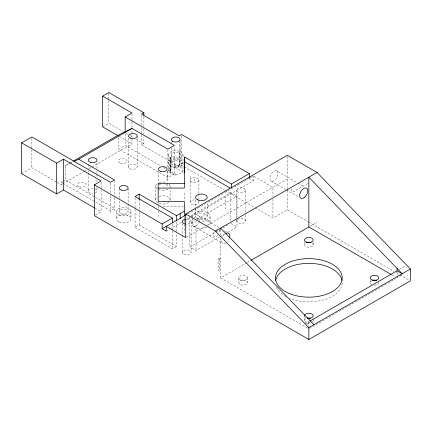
<?xml version="1.0" encoding="UTF-8"?>
<svg xmlns="http://www.w3.org/2000/svg" width="432" height="432" viewBox="0 0 432 432"><rect width="100%" height="100%" fill="white"/><g stroke="black" fill="none" stroke-linecap="round" stroke-linejoin="round"><path stroke-width="0.32" stroke-dasharray="2.16 1.62" d="M190.21 180.063L190.355 179.41A4.352 2.511 0 0 1 197.635 178.286A4.352 2.511 0 0 1 195.685 182.488L194.562 182.574A4.352 2.511 0 0 1 190.21 180.063L190.21 202.435M21.6 173.653L31.86 167.729L56.597 182.012M102.643 126.862L108.799 123.309L123.179 131.614M62.937 183.303L110.441 210.73L114.545 208.359L65.302 179.933L65.302 165.715L68.78 163.706M69.363 163.372L72.841 161.363M62.359 184L61.198 184.669L61.198 182.299L62.737 181.413M63.25 181.116L65.302 179.933M118.649 137.5L118.649 149.132L125.156 145.373L160.45 165.753M62.937 183.665L83.824 171.607M84.407 171.272L86.146 170.267M89.046 168.588L91.368 167.249M91.951 166.914L131.981 143.802L131.981 129.74M141.572 134.86L141.572 144.904L143.888 143.57L143.888 136.874M167.972 170.095L169.706 171.094L169.706 158.036L170.375 157.648L170.375 173.075M169.706 158.036L170.305 158.382L170.975 157.993L170.975 173.421M169.706 166.358L170.375 165.969M170.305 166.703L170.975 166.315M174.906 162.659L174.906 167.4L184.642 161.779M169.706 171.094L170.375 170.705L170.975 171.056L170.305 171.439L174.398 173.804L174.398 146.696M95.477 215.001L101.126 211.734L101.126 190.312M141.572 144.904L179.226 166.644L181.543 165.31L224.618 190.177M174.398 173.804L167.886 177.563L118.649 149.132M135.059 209.234L135.059 227.313L139.163 224.942L176.477 246.488L176.477 233.123M187.785 213.926L205.799 203.526M208.121 202.187L253.444 176.024L272.938 187.272L272.938 196.646M190.993 215.627L230.855 192.591L237.006 196.139L237.006 218.9M166.244 231.104L169.16 229.419M169.738 229.084L181.391 222.361M184.302 220.676L190.139 217.307M190.723 216.972L253.444 180.76L253.444 176.024M197.143 219.175L237.006 196.139M186.316 237.281L206.663 225.536M207.247 225.202L287.296 178.983M135.059 227.313L172.373 248.854L176.477 246.488M219.672 236.952L195.988 250.646L189.837 247.093L215.255 232.4M215.833 232.065L220.455 229.397M222.766 228.064L228.544 224.721M307.816 183.514L293.355 191.824A4.352 2.511 -60 0 1 291.784 187.704M220.25 236.617L224.872 233.95M227.761 232.281L237.006 226.935L237.006 219.569M254.891 207.657L272.938 218.074L287.296 209.779L307.719 221.573M218.565 258.838L219.591 258.25L220.617 258.838L219.591 259.432L218.565 258.838L218.565 270.783L219.591 271.377L220.617 270.783M220.617 238.151L220.617 277.895L246.91 262.715M247.493 262.375L250.414 260.69M309.933 226.325L317.045 222.221M304.852 324.022L308.842 321.721L309.868 322.315L305.878 324.616M399.254 269.519L405.27 266.047M309.425 328.493L395.896 278.57M401.441 275.368L397.062 277.895L397.062 275.956M65.302 165.715L69.374 163.744M69.957 163.458L72.868 162.049M162.875 206.329L183.632 206.329M179.393 151.254L177.644 150.838A7.252 4.19 0 0 0 170.014 152.334A7.252 4.19 0 0 0 169.484 156.978L172.141 158.512A7.252 4.19 0 0 0 182.05 156.978A7.252 4.19 0 0 0 179.393 151.254L179.393 166.682A7.252 4.19 0 0 1 182.05 172.406A7.252 4.19 0 0 1 172.141 173.939L169.484 172.406A7.252 4.19 0 0 1 170.014 167.762A7.252 4.19 0 0 1 177.644 166.266L179.393 166.682M276.863 170.996A5.805 3.348 -60 0 1 275.022 179.987A5.805 3.348 -60 0 1 270 177.082A5.805 3.348 -60 0 1 276.863 170.996L297.281 182.785M297.864 183.119L304.279 186.824M271.058 181.046L285.644 189.464M286.227 189.805L298.474 196.873M249.313 178.373L253.444 180.76M308.302 221.908L394.065 271.42M396.398 272.77L399.314 274.455M399.897 274.79L409.234 280.179M391.808 274.855L395.312 276.88M126.052 133.272L127.78 134.271M130.081 135.599L133.531 137.592M135.832 138.92L143.888 143.57M225.202 190.512L254.308 207.317M174.906 167.4L183.746 172.503M119.324 136.496L131.981 143.802M163.339 167.422L165.656 168.755M224.959 208.143L225.747 208.597L225.747 196.749M230.855 223.387L237.006 226.935M194.26 217.744A5.805 3.348 -60 0 1 198.898 216.011L219.316 227.794M224.564 230.828L226.897 232.173M193.093 226.06L222.842 243.238M61.198 182.299L62.359 182.968M57.17 182.342L61.198 184.669M220.617 277.895L308.842 328.828M94.754 208.057L101.126 211.734M170.656 170.894L170.64 157.842M397.062 270.783L397.062 275.308M370.143 280.26L370.143 282.631M313.195 242.384L313.195 244.755M313.195 318.168L313.195 320.539M308.842 321.721L308.842 326.246M304.49 241.736L304.49 244.696M304.49 320.539L304.49 315.797A4.352 2.511 0 0 0 304.528 316.127M287.296 156.605L287.296 189.697M287.296 190.366L287.296 209.779M272.938 199.325L272.938 218.074M247.531 277.738L247.531 282.479M245.441 190.355A4.352 2.511 0 0 1 238.718 192.321A4.352 2.511 0 0 1 239.134 187.974A4.352 2.511 0 0 1 245.441 190.355L245.441 212.447M245.441 215.125L245.441 221.152M238.842 278.046L238.842 282.782M236.752 190.075L236.752 218.867M236.752 219.537L236.752 220.876M230.855 192.591L230.855 220.709M220.617 229.478L220.617 234.814M219.591 259.432L219.591 271.377M192.78 217.026L192.78 215.73A8.705 5.027 0 0 1 202.392 211.291A8.705 5.027 0 0 1 210.087 216.837L210.087 223.943M207.236 203.224L207.236 216.286M198.914 180.063L198.914 193.223M198.914 193.882L198.914 199.147M198.914 199.805L198.914 202.435M195.988 221.184L195.988 250.646M195.631 199.962L195.631 208.451M195.631 209.104L195.631 216.286M194.778 178.875L194.778 182.558M192.78 217.669L192.78 222.842M191.117 221.627L191.117 252.423M190.237 176.251L190.237 179.933M189.837 216.961L189.837 247.093M184.302 192.926L184.302 200.821M184.302 216.859L184.302 223.97M184.302 224.629L184.302 232.524M183.022 154.883L183.022 170.311M182.412 223.636L182.412 252.423M181.543 135.848L181.543 165.31M180.117 141.518L180.117 163.204A4.352 2.511 0 0 1 173.588 165.38A4.352 2.511 0 0 1 173.588 161.028A4.352 2.511 0 0 1 180.117 163.204M179.226 140.524L179.226 166.644M176.477 221.762L176.477 232.454M175.068 173.416L175.068 175.786M172.373 224.132L172.373 230.143M172.373 230.812L172.373 248.854M171.412 141.518L171.412 144.191M171.412 148.198L171.412 163.204M170.305 158.382L170.305 171.439M170.073 186.165L170.073 199.951M168.512 154.883L168.512 170.311M167.886 149.791L167.886 167.643M167.886 170.948L167.886 179.933M167.168 171.115L167.168 182.239M167.168 182.893L167.168 186.165M158.463 171.115L158.463 182.239M158.188 202.306L158.188 204.314M158.188 206.329L158.188 208.3M158.188 210.935L158.188 218.171M155.563 186.165L155.563 199.951M143.888 116.786L143.888 128.169M143.888 128.839L143.888 134.195M141.572 115.447L141.572 126.824M141.572 127.494L141.572 134.19M139.163 199.503L139.163 210.881M139.163 211.55L139.163 224.942M137.236 136.031L137.236 166.828M135.059 197.851L135.059 208.564M131.981 113.675L131.981 121.036M131.981 121.705L131.981 129.071M130.988 211.264L130.988 218.371M128.531 138.04L128.531 166.828M128.115 188.611L128.115 211.658M125.156 134.136L125.156 145.373M119.41 188.611L119.41 198.488M119.41 201.123L119.41 211.658M116.543 212.053L116.543 219.159M114.545 180.592L114.545 197.122M114.545 197.78L114.545 210.73M110.441 182.963L110.441 192.877M110.441 195.523L110.441 213.1M108.799 93.182L108.799 99.873M108.799 100.543L108.799 123.309M101.126 182.277L101.126 187.634M96.995 162.853L96.995 168.21M96.995 170.888L96.995 173.567M96.995 174.236L96.995 176.915M96.995 179.593L96.995 182.272M96.995 187.628L96.995 190.982M88.29 164.192L88.29 168.21M88.29 170.888L88.29 172.228M88.29 172.897L88.29 190.982A4.352 2.511 0 0 0 92.642 193.493M31.86 138.272L31.86 148.981M31.86 149.65L31.86 167.729M210.087 216.837A8.705 5.027 0 0 1 200.48 221.281M196.447 219.272A8.705 5.027 0 0 1 207.662 219.883A8.705 5.027 0 0 1 208.451 226.368M206.874 227.313A8.705 5.027 0 0 1 195.41 227.016A8.705 5.027 0 0 1 194.422 220.417M186.764 219.116A4.352 2.511 0 0 1 191.079 221.956A4.352 2.511 0 0 1 185.636 224.051M237.454 219.64A4.352 2.511 0 0 1 244.793 219.688A4.352 2.511 0 0 1 241.618 223.506A4.352 2.511 0 0 1 236.963 220.228M169.101 184.075A7.252 4.19 0 0 1 169.825 187.25M167.945 189.13A7.252 4.19 0 0 1 157.685 189.13M157.264 188.86A7.252 4.19 0 0 1 157.264 183.476M159.192 182.542A7.252 4.19 0 0 1 166.444 182.542M165.893 184.388A4.352 2.511 0 0 1 166.585 187.423M159.046 184.912A4.352 2.511 0 0 1 160.639 183.989M159.192 196.328A7.252 4.19 0 0 1 167.233 196.63A7.252 4.19 0 0 1 169.825 201.037M168.761 202.354A7.252 4.19 0 0 1 158.155 203.164A7.252 4.19 0 0 1 157.685 196.992M198.763 201.787A4.352 2.511 0 0 1 194.94 204.941A4.352 2.511 0 0 1 190.226 202.219A4.352 2.511 0 0 1 195.685 200.011M94.819 188.806A4.352 2.511 0 0 1 94.819 193.153M88.29 190.982A4.352 2.511 0 0 1 92.642 188.465M198.898 216.011A5.805 3.348 -60 0 1 199.714 220.892M199.552 221.351A5.805 3.348 -60 0 1 193.498 226.233A5.805 3.348 -60 0 1 193.093 219.359M378.81 282.301A4.352 2.511 0 0 1 373.928 285.12M371.844 284.623A4.352 2.511 0 0 1 371.417 280.854M305.764 317.574A4.352 2.511 0 0 1 304.636 316.451M342.203 282.944A33.367 19.267 0 0 1 324.086 299.765A33.367 19.267 0 0 1 289.85 298.474M285.898 296.622A33.367 19.267 0 0 1 276.226 286.697M313.157 320.209A4.352 2.511 0 0 1 312.611 321.791M310.505 322.861A4.352 2.511 0 0 1 305.073 321.791A4.352 2.511 0 0 1 306.191 318.541M311.953 242.968A4.352 2.511 0 0 1 311.882 246.521A4.352 2.511 0 0 1 305.726 246.483A4.352 2.511 0 0 1 305.797 242.93M219.359 229.878A4.352 2.511 -60 0 1 219.181 233.118M218.052 235.067A4.352 2.511 -60 0 1 214.072 236.45A4.352 2.511 -60 0 1 214.337 231.622M215.714 229.905A4.352 2.511 -60 0 1 216.513 229.327M217.307 228.987A4.352 2.511 -60 0 1 217.69 228.917M229.3 238.529A5.805 3.348 -60 0 1 226.805 242.174M225.747 242.946A5.805 3.348 -60 0 1 221.783 239.274M222.842 236.536A5.805 3.348 -60 0 1 224.683 234.247M179.393 159.575L177.644 159.16A7.252 4.19 0 0 0 170.014 160.655A7.252 4.19 0 0 0 169.484 165.299L172.141 166.833A7.252 4.19 0 0 0 182.05 165.299A7.252 4.19 0 0 0 179.393 159.575M197.332 218.651A5.805 3.348 0 0 0 207.041 217.15A5.805 3.348 0 0 0 199.93 213.046A5.805 3.348 0 0 0 197.332 218.651M119.14 214.888A7.252 4.19 0 0 0 130.918 212.355A7.252 4.19 0 0 0 121.235 207.733A7.252 4.19 0 0 0 119.14 214.888M120.685 213.435A4.352 2.511 0 0 0 127.969 212.306A4.352 2.511 0 0 0 122.639 209.228A4.352 2.511 0 0 0 120.685 213.435M172.692 156.659A4.352 2.511 0 0 0 179.971 155.531A4.352 2.511 0 0 0 174.641 152.458A4.352 2.511 0 0 0 172.692 156.659M183.686 254.2A4.352 2.511 0 0 0 190.966 253.076A4.352 2.511 0 0 0 185.636 249.998A4.352 2.511 0 0 0 183.686 254.2M119.14 221.994A7.252 4.19 0 0 0 130.918 219.461A7.252 4.19 0 0 0 121.235 214.839A7.252 4.19 0 0 0 119.14 221.994M79.537 186.845A4.352 2.511 0 0 0 86.065 184.669A4.352 2.511 0 0 0 79.537 182.493A4.352 2.511 0 0 0 79.537 186.845M120.571 163.156A4.352 2.511 0 0 0 127.1 160.979A4.352 2.511 0 0 0 120.571 158.803A4.352 2.511 0 0 0 120.571 163.156M129.805 168.604A4.352 2.511 0 0 0 137.084 167.481A4.352 2.511 0 0 0 131.755 164.403A4.352 2.511 0 0 0 129.805 168.604M240.748 279.974A4.352 2.511 0 0 0 247.525 278.068A4.352 2.511 0 0 0 241.277 275.632A4.352 2.511 0 0 0 240.748 279.974M240.748 284.715A4.352 2.511 0 0 0 247.525 282.809A4.352 2.511 0 0 0 241.277 280.373A4.352 2.511 0 0 0 240.748 284.715"/><path stroke-width="0.65" d="M249.313 177.784L249.313 173.637L231.352 184.005L184.642 157.037L184.302 188.06L158.188 188.06M184.302 172.822L184.642 157.037M94.176 207.722L63.472 189.994L56.689 193.909L21.6 173.653L21.6 142.852L31.86 136.933L110.441 182.299L114.545 179.928L78.689 159.23L74.034 161.487M118.174 135.832L102.643 126.862L102.643 96.066L108.799 92.513L143.888 112.768L143.888 115.447M125.156 132.149L125.156 116.942L131.981 113.006L102.643 96.066M21.6 142.852L56.689 163.112L63.472 159.197L101.126 180.938L94.343 184.853L94.343 215.649L308.842 339.487L410.4 280.854L410.4 269.006L317.045 172.465L287.296 155.293L185.738 213.926L185.738 237.616L166.244 226.363L166.244 231.104L162.113 228.717L162.113 223.981L94.343 184.853M143.888 112.768L141.572 114.107L179.226 135.848L181.543 134.509L249.313 173.637M73.418 161.028L118.649 134.919L132.035 128.434L167.886 149.132L174.398 145.373L125.156 116.942M78.689 159.23L132.035 128.434M184.302 211.172L176.477 215.687L139.163 194.146L135.059 196.511L172.373 218.057L172.373 222.793M162.113 223.981L172.373 218.057M162.113 228.717L186.046 214.936M185.738 213.926L215.487 231.104L317.045 172.465M250.997 260.35L308.842 226.957L391.219 274.52M310.009 321.046L397.062 270.783L402.192 273.748L308.842 177.206L308.842 226.957M308.842 339.487L308.842 327.645L410.4 269.006M184.302 183.325L158.188 183.325L158.188 201.636L184.302 201.587L184.302 215.908M184.642 161.779L230.186 188.071M220.617 228.139L313.967 324.68M215.487 231.104L308.842 327.645M397.062 268.445L397.062 270.783M231.352 184.005L231.352 187.558M180.171 213.554L180.171 218.295M176.477 215.687L176.477 220.428M139.163 194.146L139.163 199.503M63.472 159.197L63.472 189.994M56.689 163.112L56.689 193.909M185.636 224.051A4.352 2.511 0 0 1 182.412 221.627A4.352 2.511 0 0 1 185.636 219.197M304.528 315.468A4.352 2.511 0 0 1 309.782 313.346A4.352 2.511 0 0 1 312.989 316.553A4.352 2.511 0 0 1 307.174 318.119M275.692 280.433A33.367 19.267 0 0 1 308.837 263.369A33.367 19.267 0 0 1 341.987 280.427M372.827 280.309A4.352 2.511 0 0 1 376.672 280.454M307.174 318.217A4.352 2.511 0 0 1 310.505 318.217M306.709 242.536A4.352 2.511 0 0 1 311.062 242.563M225.747 233.469A5.805 3.348 -60 0 1 229.711 237.146M197.332 199.719A5.805 3.348 0 0 0 207.041 198.218A5.805 3.348 0 0 0 199.93 194.114A5.805 3.348 0 0 0 197.332 199.719M160.639 171.331A4.352 2.511 0 0 0 167.168 169.155A4.352 2.511 0 0 0 160.639 166.979A4.352 2.511 0 0 0 160.639 171.331M130.707 138.208A4.352 2.511 0 0 0 137.236 136.031A4.352 2.511 0 0 0 130.707 133.855A4.352 2.511 0 0 0 130.707 138.208M90.466 162.351A4.352 2.511 0 0 0 96.995 160.175A4.352 2.511 0 0 0 90.466 157.999A4.352 2.511 0 0 0 90.466 162.351M121.586 190.129A4.352 2.511 0 0 0 128.115 187.952A4.352 2.511 0 0 0 121.586 185.776A4.352 2.511 0 0 0 121.586 190.129M172.692 141.291A4.352 2.511 0 0 0 179.971 140.162A4.352 2.511 0 0 0 174.641 137.084A4.352 2.511 0 0 0 172.692 141.291M372.319 280.071A4.352 2.511 0 0 0 378.848 277.895A4.352 2.511 0 0 0 372.319 275.719A4.352 2.511 0 0 0 372.319 280.071M289.85 293.733A33.367 19.267 0 0 0 342.095 279.466A33.367 19.267 0 0 0 294.575 260.48A33.367 19.267 0 0 0 289.85 293.733M306.623 242.147A4.352 2.511 0 0 0 313.195 240.014A4.352 2.511 0 0 0 306.709 237.794A4.352 2.511 0 0 0 306.623 242.147M304.771 197.159A5.805 3.348 -60 0 0 306.612 188.174A5.805 3.348 -60 0 0 299.749 194.26A5.805 3.348 -60 0 0 304.771 197.159"/></g></svg>
